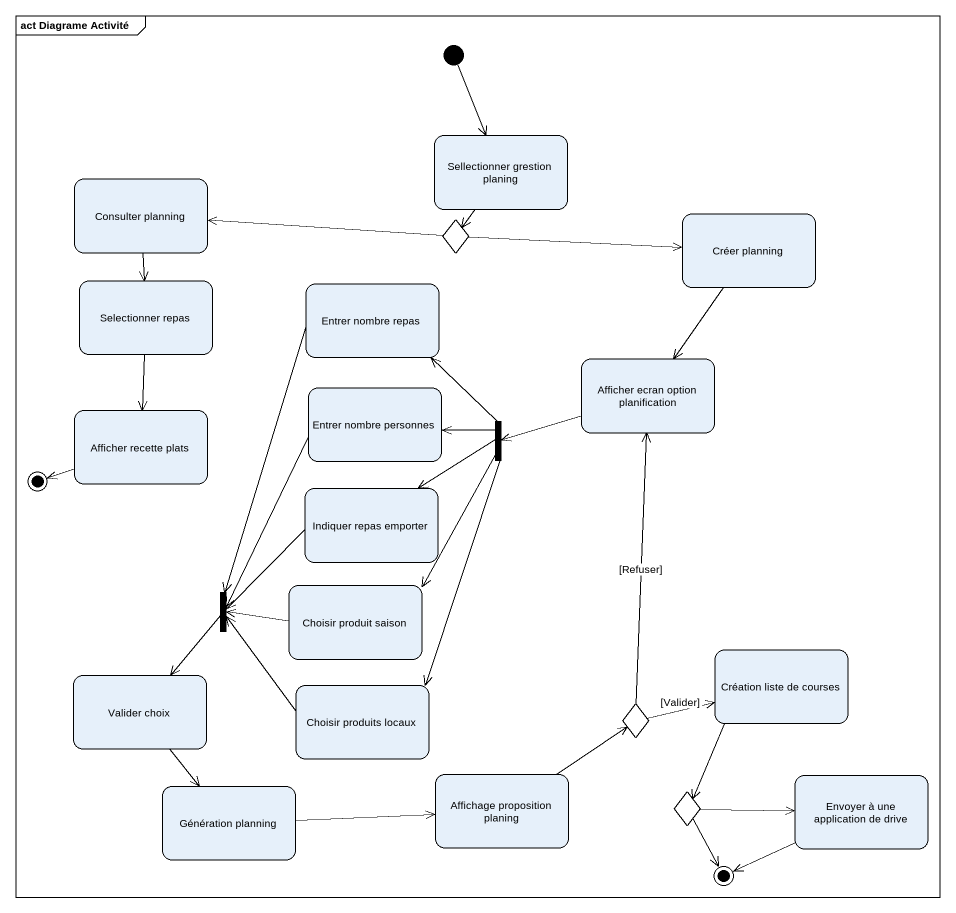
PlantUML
@startuml
mainframe act Diagrame Activité
hide empty description
state "Sellectionner grestion planing" as Sellectionner_grestion
state "Consulter planning" as Consulter_planning
state choice1 <<choice>>
state "Créer planning" as Créer_planning
state "Selectionner repas" as Selectionner_repas
state "Entrer nombre repas" as Entrer_nombre_repas
state "Afficher ecran option planification" as Afficher_ecran_option
state "Afficher recette plats" as Afficher_recette_plats
state "Entrer nombre personnes" as Entrer_nombre_personnes
state fork1 <<fork>>
state final1 <<end>>
state "Indiquer repas emporter" as Indiquer_repas_emporter
state fork2 <<join>>
state "Choisir produit saison" as Choisir_produit_saison
state "Création liste de courses" as Création_liste_de_courses
state "Valider choix" as Valider_choix
state "Choisir produits locaux" as Choisir_produits_locaux
state choice2 <<choice>>
state "Génération planning" as Génération_planning
state "Affichage proposition planing" as Affichage_proposition
state "Envoyer à une application de drive" as Envoyer_à_une_application
state choice3 <<choice>>
state final2 <<end>>
[*] --> Sellectionner_grestion
Sellectionner_grestion --> choice1
Consulter_planning --> Selectionner_repas
choice1 -left-> Consulter_planning
choice1 -right-> Créer_planning
Créer_planning --> Afficher_ecran_option
Selectionner_repas --> Afficher_recette_plats
Entrer_nombre_repas --> fork2
Afficher_ecran_option -left-> fork1
Afficher_recette_plats -left-> final1
Entrer_nombre_personnes --> fork2
fork1 -up-> Entrer_nombre_repas
fork1 -left-> Entrer_nombre_personnes
fork1 --> Indiquer_repas_emporter
fork1 --> Choisir_produit_saison
fork1 --> Choisir_produits_locaux
Indiquer_repas_emporter -left-> fork2
fork2 --> Valider_choix
Choisir_produit_saison -left-> fork2
Création_liste_de_courses --> choice3
Valider_choix --> Génération_planning
Choisir_produits_locaux -up-> fork2
choice2 -up-> Afficher_ecran_option : [Refuser]
choice2 -right-> Création_liste_de_courses : [Valider]
Génération_planning -right-> Affichage_proposition
Affichage_proposition -up-> choice2
Envoyer_à_une_application -left-> final2
choice3 -right-> Envoyer_à_une_application
choice3 --> final2
@enduml
